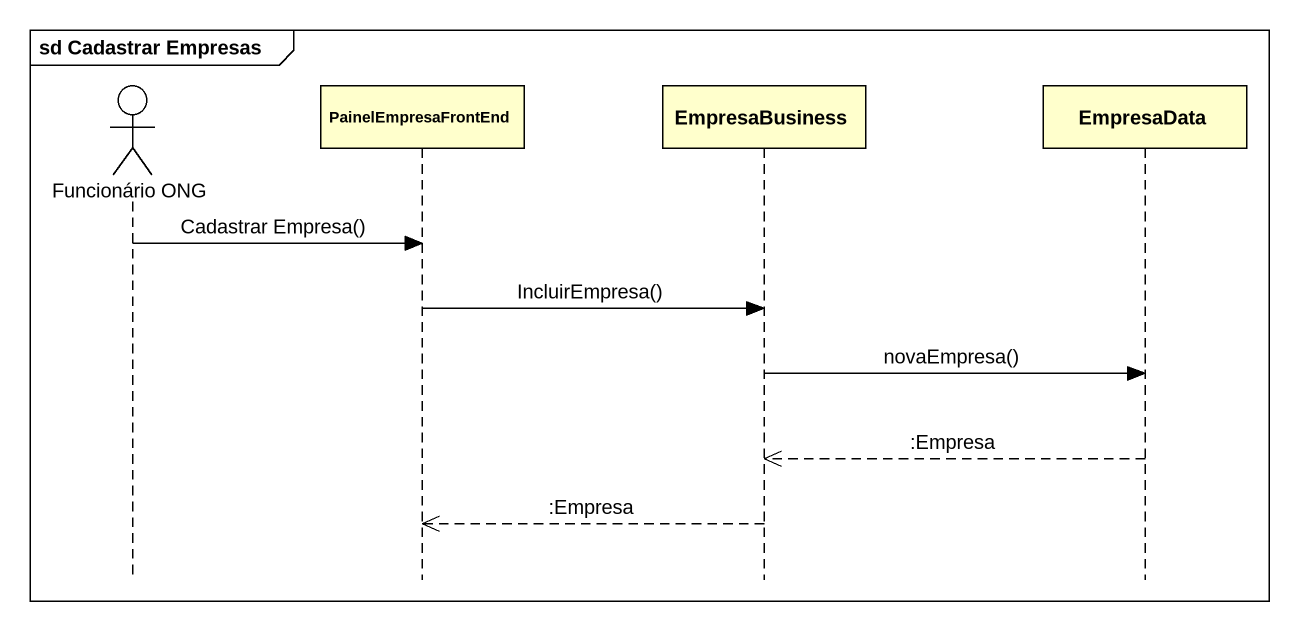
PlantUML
@startuml
mainframe sd Cadastrar Empresas
hide footbox
actor "Funcionário ONG" as Funcionário_ONG
participant PainelEmpresaFrontEnd
participant EmpresaBusiness
participant EmpresaData

Funcionário_ONG -> PainelEmpresaFrontEnd : Cadastrar Empresa()
PainelEmpresaFrontEnd -> EmpresaBusiness : IncluirEmpresa()
EmpresaBusiness -> EmpresaData : novaEmpresa()
EmpresaData -->> EmpresaBusiness : :Empresa
EmpresaBusiness -->> PainelEmpresaFrontEnd : :Empresa
@enduml
